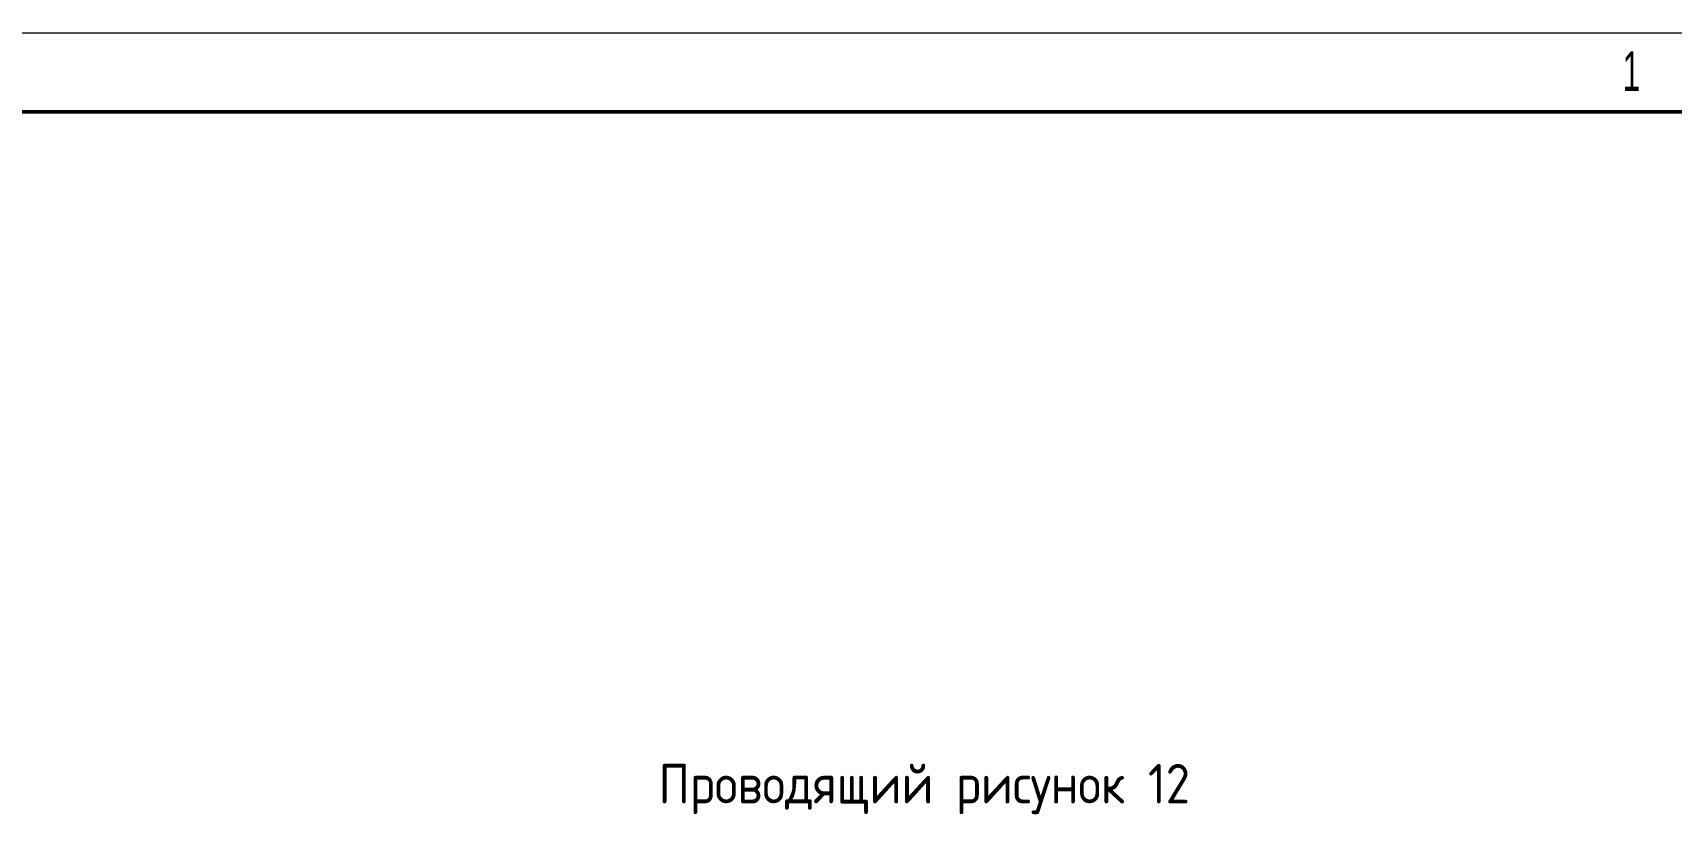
# Model space of a CAD drawing. Header units: millimetres. Extents: x -3894 to -3474, y -291 to 6.
# Drawn here: x -3680 to -3576.2, y -43.5 to 6 of the extents above; entities that cross this region are included whole.
import ezdxf

# ---------------------------------------------------------------- set-up
doc = ezdxf.new("R2010")
doc.units = ezdxf.units.MM
doc.layers.add('ОСНОВНОЙ', color=7, linetype='Continuous', lineweight=25)
doc.styles.add('SLDTEXTSTYLE3', font='TXT', dxfattribs={"width": 0.605})
doc.styles.add('СПДС', font='isocpeur.ttf', dxfattribs={"width": 0.9})

msp = doc.modelspace()

# ---------------------------------------------------------------- linework, layer by layer
at = {"color": 7, "linetype": 'Continuous', "lineweight": 18}
msp.add_line((-3893.76, 6.02), (-3473.76, 6.02), dxfattribs=at)
at = {"color": 7, "linetype": 'Continuous', "lineweight": 50}
msp.add_line((-3873.76, 1.02), (-3478.76, 1.02), dxfattribs=at)
at = {"layer": 'ОСНОВНОЙ', "linetype": 'Continuous', "lineweight": 18}
for p, q in [((-3873.76, 1.02), (-3478.76, 1.02)), ((-3676.26, 1.02), (-3676.26, 1.02))]:
    msp.add_line(p, q, dxfattribs=at)

# ---------------------------------------------------------------- texts
at = {"insert": (-3623.55, -40.31), "char_height": 2.5, "attachment_point": 2, "style": 'СПДС'}
msp.add_mtext_dynamic_manual_height_columns('\\pxqc;Проводящий рисунок 12', width=34.7669, gutter_width=12.5, heights=[0], dxfattribs=at)
at = {"layer": 'ОСНОВНОЙ', "insert": (-3578.77, 4.84), "char_height": 2.5, "attachment_point": 2, "style": 'SLDTEXTSTYLE3'}
msp.add_mtext('1', dxfattribs=at)

doc.saveas('drawing.dxf')
